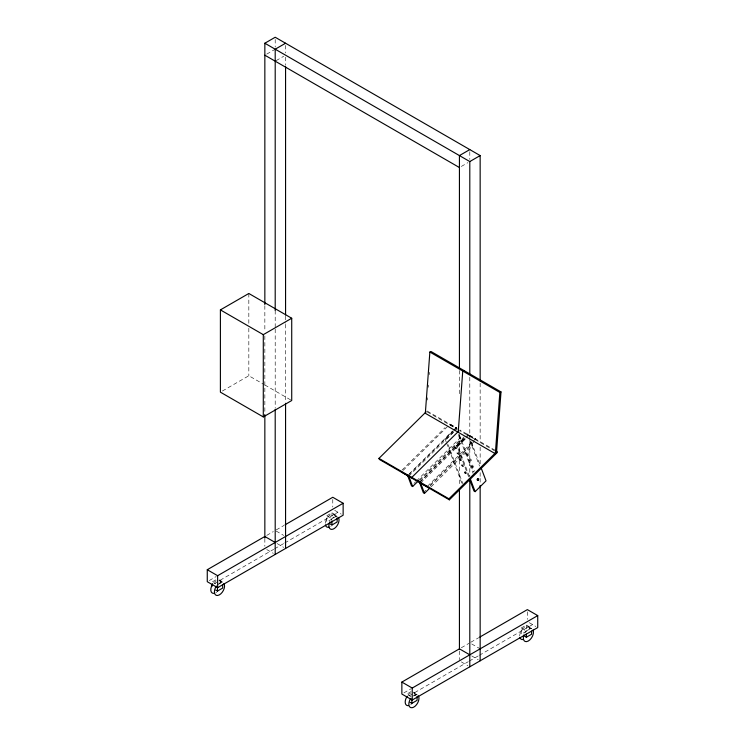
<?xml version="1.0" encoding="UTF-8"?>
<svg xmlns="http://www.w3.org/2000/svg" width="745" height="745" viewBox="0 0 745 745"><rect width="100%" height="100%" fill="white"/><g stroke="black" fill="none" stroke-linecap="round" stroke-linejoin="round"><path stroke-width="0.56" stroke-dasharray="3.73 2.79" d="M427.416 400.046L427.593 397.737M428.356 387.335L428.533 385.016M429.297 374.614L429.474 372.304M446.18 441.915L444.961 438.665L452.746 430.955M453.519 430.182L455.856 427.863L457.011 428.524L454.674 430.843M453.891 431.616L446.106 439.336L444.961 438.665M468.661 476.912L456.787 445.501L464.573 437.781M469.397 476.493L457.942 446.162L465.727 438.442M466.5 437.678L468.838 435.359L467.692 434.698M401.983 470.142L445.063 427.621M403.194 470.356L447.931 426.205M409.284 473.867L452.355 431.346M408.456 475.18L453.193 431.02M454.022 430.21L456.508 427.751L449.198 423.533L449.589 424.566L456.89 428.785L454.338 431.197M408.781 476.167L453.575 432.053M413.987 483.412L415.645 481.782M416.464 480.963L459.544 438.442L458.38 435.331M419.277 479.994L460.699 439.112L459.144 434.968M419.901 480.488L465.457 435.518M419.454 482.332L465.02 437.362M420.227 481.968L464.954 437.818M465.783 436.998L468.27 434.54L468.652 435.574M420.608 483.002L465.346 438.842M427.528 486.187L472.265 442.036M473.094 441.217L475.571 438.758L467.115 433.879L467.506 434.912L475.962 439.792L429.567 485.582M423.328 492.696L425.814 490.247M429.958 486.159L471.38 445.277L469.443 440.09M431.113 486.82L472.526 445.938L470.98 441.794M266.729 54.115L275.203 49.217M276.144 60.634L283.687 56.285M461.313 166.452L467.907 162.652M222.364 391.032L248.83 375.75L263.795 384.383M266.729 535.404L273.322 531.595M276.199 529.937L284.143 525.355M209.261 580.551L216.208 576.537M215.761 579.88L212.288 581.882L215.724 583.866M326.776 515.782L331.981 512.774L337.15 515.754L331.935 518.762L326.776 515.782L326.776 522.003L331.981 518.995L331.981 512.774M214.467 583.531L273.704 549.326M274.7 548.748L283.743 543.533M284.748 542.947L337.96 512.225M217.447 584.862L222.662 581.854L219.216 579.871M461.313 647.75L468.856 643.401M470.784 642.283L478.728 637.692M403.846 692.897L410.793 688.883M411.054 691.621L406.714 694.135L411.017 696.622M521.202 628.035L526.408 625.027L531.576 628.007L526.361 631.015L521.202 628.035L521.202 634.256L526.408 631.248L526.408 625.027M409.052 695.867L468.288 661.672M469.294 661.094L478.327 655.87M479.333 655.293L532.545 624.571M413.615 696.109L417.088 694.107L413.643 692.114M427.006 410.97L456.899 428.226M494.997 450.222L459.888 429.958L460.27 430.983L494.373 450.669M427.388 411.994L457.281 429.26M459.544 438.442L460.699 439.112M471.38 445.277L472.526 445.938M456.787 445.501L457.942 446.162M456.042 446.041A0.996 0.577 -60 0 1 455.651 447.605A0.996 0.577 -60 0 1 454.841 447.009A0.996 0.577 -60 0 1 456.042 446.041L457.188 446.702A0.996 0.577 -60 0 1 456.797 448.267A0.996 0.577 -60 0 1 455.996 447.671A0.996 0.577 -60 0 1 457.188 446.702M467.869 452.867A0.996 0.577 -60 0 1 467.478 454.431A0.996 0.577 -60 0 1 466.668 453.835A0.996 0.577 -60 0 1 467.869 452.867L469.024 453.537A0.996 0.577 -60 0 1 468.633 455.102A0.996 0.577 -60 0 1 467.823 454.506A0.996 0.577 -60 0 1 469.024 453.537M454.981 447.726L456.126 448.397M466.808 454.562L467.962 455.223M458.25 451.889A0.996 0.577 -60 0 1 457.858 453.454A0.996 0.577 -60 0 1 457.048 452.858A0.996 0.577 -60 0 1 458.25 451.889L459.404 452.55A0.996 0.577 -60 0 1 459.013 454.115A0.996 0.577 -60 0 1 458.203 453.519A0.996 0.577 -60 0 1 459.404 452.55M470.086 458.715A0.996 0.577 -60 0 1 469.685 460.28A0.996 0.577 -60 0 1 468.884 459.684A0.996 0.577 -60 0 1 470.086 458.715L471.231 459.376A0.996 0.577 -60 0 1 470.84 460.95A0.996 0.577 -60 0 1 470.03 460.354A0.996 0.577 -60 0 1 471.231 459.376M457.188 453.575L458.343 454.236M469.024 460.41L470.17 461.071M460.634 458.194A0.996 0.577 -60 0 1 460.242 459.758A0.996 0.577 -60 0 1 459.432 459.162A0.996 0.577 -60 0 1 460.634 458.194L461.788 458.855A0.996 0.577 -60 0 1 461.397 460.419A0.996 0.577 -60 0 1 460.587 459.823A0.996 0.577 -60 0 1 461.788 458.855M472.47 465.02A0.996 0.577 -60 0 1 472.069 466.584A0.996 0.577 -60 0 1 471.268 465.988A0.996 0.577 -60 0 1 472.47 465.02L473.615 465.69A0.996 0.577 -60 0 1 473.224 467.255A0.996 0.577 -60 0 1 472.414 466.659A0.996 0.577 -60 0 1 473.615 465.69M459.572 459.879L460.727 460.55M471.408 466.715L472.553 467.376M462.85 464.07A0.996 0.577 -60 0 1 462.459 465.634A0.996 0.577 -60 0 1 461.658 465.038A0.996 0.577 -60 0 1 462.85 464.07L464.005 464.731A0.996 0.577 -60 0 1 463.613 466.296A0.996 0.577 -60 0 1 462.803 465.7A0.996 0.577 -60 0 1 464.005 464.731M461.788 465.755L462.943 466.417M465.541 471.166A0.996 0.577 -60 0 1 465.15 472.73A0.996 0.577 -60 0 1 464.34 472.144A0.996 0.577 -60 0 1 465.541 471.166L466.687 471.836A0.996 0.577 -60 0 1 466.296 473.401A0.996 0.577 -60 0 1 465.485 472.805A0.996 0.577 -60 0 1 466.687 471.836M464.48 472.861L465.625 473.522M264.792 384.96L291.723 400.512M334.663 510.325L341.257 514.134M529.248 622.671L535.841 626.48M333.9 514.525L337.522 516.611M528.326 626.769L531.949 628.864M276.144 531.055L283.687 535.404M471.678 643.941L480.153 648.839M277.093 543.561L283.687 547.37M471.678 655.907L478.271 659.716M266.729 549.549L273.322 553.349M461.313 661.886L467.907 665.695M219.412 580.616L222.122 582.19M413.838 692.869L417.461 694.964M471.296 441.86L480.301 465.69M469.732 440.109L479.557 466.109M459.46 435.024L473.382 471.855M458.315 434.363L473.047 473.354M448.155 444.746L462.887 483.738M446.59 442.996L461.742 483.077M475.571 438.758L475.962 439.792M456.508 427.751L456.89 428.785M527.367 611.794L527.367 619.402M480.153 383.219L480.153 442.456M480.153 447.093L480.153 465.681M480.153 472.647L480.153 477.294M480.153 478.458L480.153 484.259M469.797 151.766L469.797 159.383M469.797 377.24L469.797 476.306M459.432 370.442L459.432 394.831M459.432 434.326L459.432 485.423M459.432 651.009L459.432 659.716M332.773 499.448L332.773 507.056M285.568 45.408L285.568 53.025M285.568 57.169L285.568 65.299M285.568 316.169L285.568 323.134M285.568 324.298L285.568 402.114M275.203 39.429L275.203 47.037M275.203 310.535L275.203 328.769M275.203 329.122L275.203 408.102M264.847 305.72L264.847 331.264M264.847 335.911L264.847 414.89M264.847 538.663L264.847 546.281M248.83 293.483L248.83 323.609M248.83 328.238L248.83 375.75M218.704 583.605A7.18 4.144 -60 0 1 222.476 582.488M218.853 580.402A7.18 4.144 -60 0 1 220.93 583.866M216.627 592.2A7.18 4.144 -60 0 1 215.901 592.685M213.703 582.795A7.18 4.144 -60 0 1 216.171 580.83M331.18 519.554A7.18 4.144 -60 0 1 336.973 516.387M325.276 523.316A7.18 4.144 -60 0 1 330.473 514.823A7.18 4.144 -60 0 1 335.418 517.766M331.115 526.1A7.18 4.144 -60 0 1 330.752 526.361M524.769 633.092A7.18 4.144 -60 0 1 531.679 628.733M519.693 635.997A7.18 4.144 -60 0 1 524.899 627.076A7.18 4.144 -60 0 1 529.835 630.447M413.494 695.597A7.18 4.144 -60 0 1 417.191 694.834M413.568 692.748A7.18 4.144 -60 0 1 415.338 695.709M411.408 704.174A7.18 4.144 -60 0 1 410.691 704.714M408.456 694.685A7.18 4.144 -60 0 1 410.588 693.074M473.447 472.125A0.996 0.577 -60 0 1 474.854 471.213"/><path stroke-width="1.12" d="M429.865 352.05L425.33 413.298L495.323 453.714L496.468 453.165L501.003 391.917L431.01 351.5L429.865 352.05L499.858 392.457L501.003 391.917M458.212 432.286L462.747 371.038L463.902 370.488M495.323 453.714L499.858 392.457M469.48 479.072L473.978 490.992L475.133 491.653L486.029 480.851L481.121 467.851M449.337 499.83L448.956 498.805L496.999 451.377L497.381 452.411L449.337 499.83L379.345 459.423L378.954 458.389L426.177 411.789M459.06 430.768L411.845 477.377L412.227 478.411M407.627 475.506L411.501 485.87L412.646 486.532L418.448 480.814M419.072 481.307L423.328 492.696L424.482 493.367L429.455 488.459M264.847 304.556L264.847 43.229L275.203 37.25L480.153 155.575L480.153 380.9M285.568 43.229L275.203 49.217L275.203 310.535M469.797 149.596L459.432 155.575L459.432 368.123M264.847 43.229L469.797 161.563L480.153 155.575M220.399 309.892L248.83 293.483L291.723 318.245L291.723 400.512L263.292 416.93L220.399 392.159L220.399 309.892L263.292 334.663L291.723 318.245M285.13 524.778L332.773 497.269L343.138 503.257L343.138 515.223L217.633 587.675L207.268 581.696L207.268 569.729L264.847 536.493L275.203 542.472M207.268 569.729L217.633 575.708L343.138 503.257M215.724 590.096L217.447 591.092L222.662 588.075L222.662 584.965M330.212 523.996L331.935 524.992L337.15 521.975L337.15 517.831M479.724 637.124L527.367 609.615L537.732 615.593L537.732 627.56L412.227 700.021L401.862 694.042L401.862 682.075L459.432 648.839L469.797 654.818M401.862 682.075L412.227 688.054L537.732 615.593M410.15 702.349L411.873 703.336L417.088 700.328L417.088 696.184M524.638 636.249L526.361 637.236L531.576 634.228L531.576 631.117M264.847 55.195L459.432 167.541M378.954 458.389L448.956 498.805M401.546 471.985L408.847 476.204M419.454 482.332L427.909 487.211M470.216 478.653L475.133 491.653M420.227 481.968L424.482 493.367M408.456 475.18L412.646 486.532M526.361 634.125L526.361 637.236M480.153 485.423L480.153 660.806M469.797 161.563L469.797 374.102M469.797 478.635L469.797 666.784M459.432 488.906L459.432 649.184M412.227 688.054L412.227 700.021M411.873 699.192L411.873 703.336M331.935 520.839L331.935 524.992M285.568 66.463L285.568 315.005M285.568 403.278L285.568 548.46M275.203 409.256L275.203 554.438M264.847 414.89L264.847 538.002M263.292 334.663L263.292 416.93M217.633 575.708L217.633 587.675M217.447 586.939L217.447 591.092M212.288 583.959L212.288 586.036M223.91 583.531A7.18 4.144 -60 0 1 222.159 592.377A7.18 4.144 -60 0 1 215.305 594.687A7.18 4.144 -60 0 1 216.395 586.073M213.787 593.402A7.18 4.144 -60 0 1 212.772 583.978M338.398 517.43A7.18 4.144 -60 0 1 337.047 525.728A7.18 4.144 -60 0 1 330.417 529.09A7.18 4.144 -60 0 1 329.877 521.742M328.964 527.19A7.18 4.144 -60 0 1 325.397 524.918M532.992 629.963A7.18 4.144 -60 0 1 528.261 641.035A7.18 4.144 -60 0 1 523.912 634.926M522.701 639.555A7.18 4.144 -60 0 1 519.917 637.515M418.336 695.783A7.18 4.144 -60 0 1 416.585 704.621A7.18 4.144 -60 0 1 409.731 706.94A7.18 4.144 -60 0 1 410.821 698.316M408.549 705.617A7.18 4.144 -60 0 1 405.261 702.898A7.18 4.144 -60 0 1 407.198 696.23M475.822 472.665A0.996 0.577 -60 0 1 475.664 472.907M477.526 478.635A0.996 0.577 -60 0 1 477.191 479.342M478.132 480.227A0.996 0.577 -60 0 0 478.523 478.663A0.996 0.577 -60 0 0 477.321 479.631A0.996 0.577 -60 0 0 478.132 480.227"/></g></svg>
